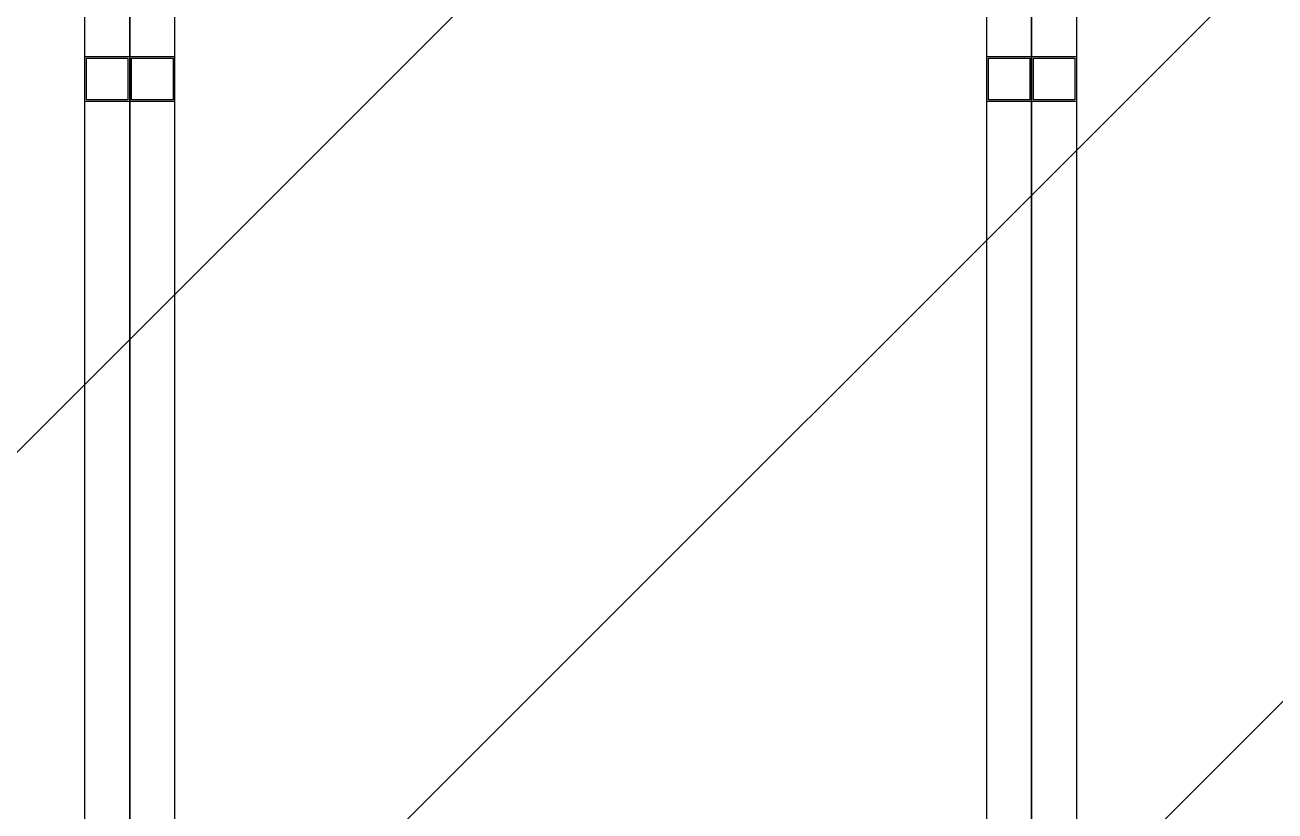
# Model space of a CAD drawing. Header units: millimetres. Extents: x 4133871 to 4440428, y -545651 to -495191.
# Drawn here: x 4277136.8 to 4277386.3, y -501049.2 to -500892.3 of the extents above; entities that cross this region are included whole.
import ezdxf

# ---------------------------------------------------------------- set-up
doc = ezdxf.new("R2010")
doc.units = ezdxf.units.MM
doc.header["$LTSCALE"] = 60
doc.layers.add('3', color=3, linetype='Continuous')

# ---------------------------------------------------------------- blocks, each defined once
blk = doc.blocks.new('KEY PLAN_NEW')
at = {"color": 253}
for p, q in [((-1286.862, -1495.504), (-1286.862, -1608.384)), ((-1280.862, -1608.384), (-1280.862, -1495.504)), ((-1226.862, -1495.504), (-1226.862, -1608.384)), ((-1220.862, -1848.384), (-1220.862, -1495.504)), ((-1286.862, -1550.444), (-1286.862, -1553.444)), ((-1286.862, -1550.444), (-1283.862, -1550.444)), ((-1286.742, -1553.324), (-1286.742, -1550.564)), ((-1286.742, -1550.564), (-1283.982, -1550.564)), ((-1283.982, -1550.564), (-1283.982, -1553.324)), ((-1283.982, -1550.564), (-1283.982, -1553.324)), ((-1283.862, -1553.444), (-1283.862, -1550.444)), ((-1283.862, -1550.444), (-1283.862, -1553.444)), ((-1283.862, -1550.444), (-1280.862, -1550.444)), ((-1283.742, -1553.324), (-1283.742, -1550.564)), ((-1283.742, -1550.564), (-1280.982, -1550.564)), ((-1280.982, -1550.564), (-1280.982, -1553.324)), ((-1280.982, -1550.564), (-1280.982, -1553.324)), ((-1280.862, -1553.444), (-1280.862, -1550.444)), ((-1226.862, -1550.444), (-1226.862, -1553.444)), ((-1226.862, -1550.444), (-1223.862, -1550.444)), ((-1226.742, -1553.324), (-1226.742, -1550.564)), ((-1226.742, -1550.564), (-1223.982, -1550.564)), ((-1223.982, -1550.564), (-1223.982, -1553.324)), ((-1223.982, -1550.564), (-1223.982, -1553.324)), ((-1223.862, -1553.444), (-1223.862, -1550.444)), ((-1223.862, -1550.444), (-1223.862, -1553.444)), ((-1223.862, -1550.444), (-1220.862, -1550.444)), ((-1223.742, -1553.324), (-1223.742, -1550.564)), ((-1223.742, -1550.564), (-1220.982, -1550.564)), ((-1220.982, -1550.564), (-1220.982, -1553.324)), ((-1220.982, -1550.564), (-1220.982, -1553.324)), ((-1220.862, -1553.444), (-1220.862, -1550.444)), ((-1283.982, -1553.324), (-1286.742, -1553.324)), ((-1280.982, -1553.324), (-1283.742, -1553.324)), ((-1223.982, -1553.324), (-1226.742, -1553.324)), ((-1220.982, -1553.324), (-1223.742, -1553.324)), ((-1283.862, -1553.444), (-1286.862, -1553.444)), ((-1280.862, -1553.444), (-1283.862, -1553.444)), ((-1223.862, -1553.444), (-1226.862, -1553.444)), ((-1220.862, -1553.444), (-1223.862, -1553.444))]:
    blk.add_line(p, q, dxfattribs=at)
for points in [[(-1343.862, -1491.944), (-1283.862, -1491.944), (-1283.862, -1611.944), (-1343.862, -1611.944)], [(-1283.862, -1491.944), (-1223.862, -1491.944), (-1223.862, -1611.944), (-1283.862, -1611.944)], [(-1223.862, -1491.944), (-1163.862, -1491.944), (-1163.862, -1851.944), (-1223.862, -1851.944)]]:
    blk.add_lwpolyline(points, close=True, dxfattribs=at)

msp = doc.modelspace()

# ---------------------------------------------------------------- hatches: boundary and pattern name
at = {"layer": '3'}
h = msp.add_hatch(dxfattribs=at)
h.set_pattern_fill('ANSI31', color=256, scale=855.36)
h.set_pattern_definition([(45, (64725.06, -107751.94), (-75.603857, 75.603857), [])])
h.paths.add_polyline_path([(4276337.71, -500083.05), (4276517.71, -500083.05), (4276517.71, -499723.05), (4277057.71, -499723.05), (4277057.71, -499543.05), (4278157.71, -499543.05), (4278157.71, -499665.45), (4278998.07, -499665.45), (4278998.07, -500263.05), (4279057.71, -500263.05), (4279057.71, -501723.05), (4277806.71, -501723.05), (4277806.71, -501727.55), (4277797.71, -501727.55), (4277797.71, -501903.05), (4277237.71, -501903.05), (4277237.71, -501543.05), (4276877.71, -501543.05), (4276877.71, -501183.05), (4276517.71, -501183.05), (4276517.71, -500823.05), (4275977.71, -500823.05), (4275977.71, -500443.05), (4276337.71, -500443.05)])

# ---------------------------------------------------------------- block references
at = {"xscale": 3, "yscale": 3, "zscale": 3}
msp.add_blockref('KEY PLAN_NEW', (4281009.3, -496247.22), dxfattribs=at)

doc.saveas('drawing.dxf')
